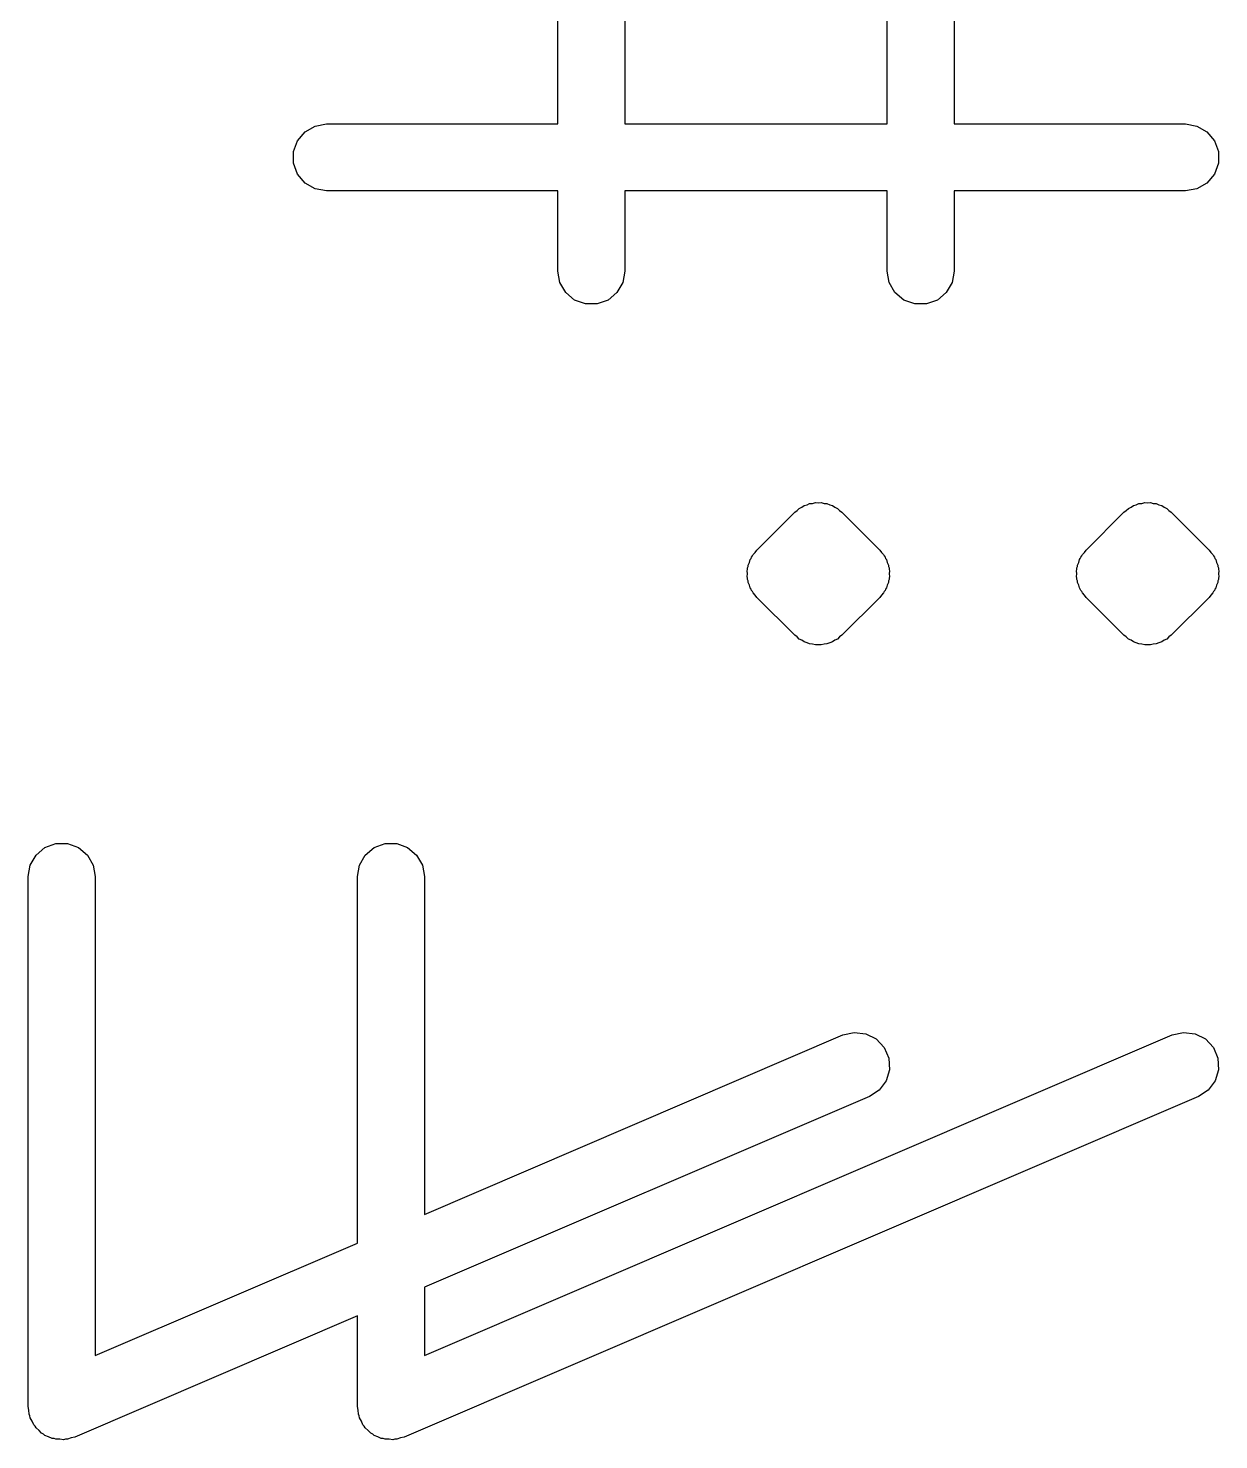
# Model space of a CAD drawing. Extents: x 7.9 to 72.3, y -91 to -26.2.
# Drawn here: x 56.185 to 57.993, y -50.251 to -48.108 of the extents above; entities that cross this region are included whole.
import ezdxf

# ---------------------------------------------------------------- set-up
doc = ezdxf.new("R2010")
doc.units = 0
doc.header["$MEASUREMENT"] = 0
doc.layers.add('BLACK', color=7, linetype='CONTINUOUS')

msp = doc.modelspace()

# ---------------------------------------------------------------- linework, layer by layer
at = {"layer": 'Black'}
for p, q in [((57.0912, -47.9331), (57.0912, -48.2535)), ((57.4896, -48.2535), (57.4896, -47.9311)), ((56.9896, -48.2535), (56.9896, -47.967)), ((57.5912, -47.9606), (57.5912, -48.2535)), ((56.6056, -48.2654), (56.6208, -48.2566)), ((56.6208, -48.2566), (56.6382, -48.2535)), ((56.6382, -48.2535), (56.9896, -48.2535)), ((57.0912, -48.2535), (57.4425, -48.2535)), ((57.4425, -48.2535), (57.4896, -48.2535)), ((57.5912, -48.2535), (57.9425, -48.2535)), ((57.9425, -48.2535), (57.9599, -48.2566)), ((57.9599, -48.2566), (57.9752, -48.2654)), ((56.5882, -48.2955), (56.5942, -48.2789)), ((56.5942, -48.2789), (56.6056, -48.2654)), ((57.9752, -48.2654), (57.9865, -48.2789)), ((57.9865, -48.2789), (57.9926, -48.2955)), ((56.5882, -48.3132), (56.5882, -48.2955)), ((57.9926, -48.2955), (57.9926, -48.3132)), ((56.5942, -48.3297), (56.5882, -48.3132)), ((57.9926, -48.3132), (57.9865, -48.3297)), ((56.6056, -48.3432), (56.5942, -48.3297)), ((56.6208, -48.3521), (56.6056, -48.3432)), ((57.9752, -48.3432), (57.9599, -48.3521)), ((57.9865, -48.3297), (57.9752, -48.3432)), ((56.6382, -48.3551), (56.6208, -48.3521)), ((56.9896, -48.3551), (56.6382, -48.3551)), ((56.9896, -48.4767), (56.9896, -48.3551)), ((57.1382, -48.3551), (57.0912, -48.3551)), ((57.0912, -48.3551), (57.0912, -48.4767)), ((57.4425, -48.3551), (57.1382, -48.3551)), ((57.4896, -48.3551), (57.4425, -48.3551)), ((57.4896, -48.4767), (57.4896, -48.3551)), ((57.9425, -48.3551), (57.5912, -48.3551)), ((57.5912, -48.3551), (57.5912, -48.4767)), ((57.9599, -48.3521), (57.9425, -48.3551)), ((56.9926, -48.4941), (56.9896, -48.4767)), ((57.0912, -48.4767), (57.0881, -48.4941)), ((57.4926, -48.4941), (57.4896, -48.4767)), ((57.5912, -48.4767), (57.5881, -48.4941)), ((57.0015, -48.5093), (56.9926, -48.4941)), ((57.015, -48.5207), (57.0015, -48.5093)), ((57.0793, -48.5093), (57.0658, -48.5207)), ((57.0881, -48.4941), (57.0793, -48.5093)), ((57.5015, -48.5093), (57.4926, -48.4941)), ((57.515, -48.5207), (57.5015, -48.5093)), ((57.5793, -48.5093), (57.5658, -48.5207)), ((57.5881, -48.4941), (57.5793, -48.5093)), ((57.0316, -48.5267), (57.015, -48.5207)), ((57.0492, -48.5267), (57.0316, -48.5267)), ((57.0658, -48.5207), (57.0492, -48.5267)), ((57.5316, -48.5267), (57.515, -48.5207)), ((57.5492, -48.5267), (57.5316, -48.5267)), ((57.5658, -48.5207), (57.5492, -48.5267)), ((57.356, -48.8372), (57.36, -48.8354)), ((57.36, -48.8354), (57.3636, -48.8328)), ((57.3636, -48.8328), (57.3679, -48.8317)), ((57.3679, -48.8317), (57.3719, -48.8298)), ((57.3719, -48.8298), (57.3764, -48.8294)), ((57.3764, -48.8294), (57.3807, -48.8283)), ((57.3807, -48.8283), (57.3851, -48.8286)), ((57.3851, -48.8286), (57.3895, -48.8283)), ((57.3895, -48.8283), (57.3938, -48.8294)), ((57.3938, -48.8294), (57.3982, -48.8298)), ((57.3982, -48.8298), (57.4023, -48.8317)), ((57.4023, -48.8317), (57.4066, -48.8328)), ((57.4066, -48.8328), (57.4102, -48.8354)), ((57.4102, -48.8354), (57.4142, -48.8372)), ((57.856, -48.8372), (57.86, -48.8354)), ((57.86, -48.8354), (57.8636, -48.8328)), ((57.8636, -48.8328), (57.8679, -48.8317)), ((57.8679, -48.8317), (57.8719, -48.8298)), ((57.8719, -48.8298), (57.8764, -48.8294)), ((57.8764, -48.8294), (57.8807, -48.8283)), ((57.8807, -48.8283), (57.8851, -48.8286)), ((57.8851, -48.8286), (57.8895, -48.8283)), ((57.8895, -48.8283), (57.8938, -48.8294)), ((57.8938, -48.8294), (57.8982, -48.8298)), ((57.8982, -48.8298), (57.9023, -48.8317)), ((57.9023, -48.8317), (57.9066, -48.8328)), ((57.9066, -48.8328), (57.9102, -48.8354)), ((57.9102, -48.8354), (57.9142, -48.8372)), ((57.2917, -48.9004), (57.3492, -48.8429)), ((57.3492, -48.8429), (57.3528, -48.8404)), ((57.3528, -48.8404), (57.356, -48.8372)), ((57.4142, -48.8372), (57.4174, -48.8404)), ((57.4174, -48.8404), (57.421, -48.8429)), ((57.421, -48.8429), (57.4785, -48.9004)), ((57.7917, -48.9004), (57.8492, -48.8429)), ((57.8492, -48.8429), (57.8528, -48.8404)), ((57.8528, -48.8404), (57.856, -48.8372)), ((57.9142, -48.8372), (57.9174, -48.8404)), ((57.9174, -48.8404), (57.921, -48.8429)), ((57.921, -48.8429), (57.9785, -48.9004)), ((57.2892, -48.904), (57.2917, -48.9004)), ((57.4785, -48.9004), (57.481, -48.904)), ((57.7892, -48.904), (57.7917, -48.9004)), ((57.9785, -48.9004), (57.981, -48.904)), ((57.2786, -48.9232), (57.2805, -48.9191)), ((57.2805, -48.9191), (57.2816, -48.9148)), ((57.2816, -48.9148), (57.2829, -48.913)), ((57.2829, -48.913), (57.2836, -48.9109)), ((57.2836, -48.9109), (57.2851, -48.9092)), ((57.2851, -48.9092), (57.286, -48.9072)), ((57.286, -48.9072), (57.2892, -48.904)), ((57.481, -48.904), (57.4842, -48.9072)), ((57.4842, -48.9072), (57.4851, -48.9092)), ((57.4851, -48.9092), (57.4865, -48.9109)), ((57.4865, -48.9109), (57.4873, -48.913)), ((57.4873, -48.913), (57.4886, -48.9148)), ((57.4886, -48.9148), (57.4897, -48.9191)), ((57.4897, -48.9191), (57.4916, -48.9232)), ((57.7786, -48.9232), (57.7805, -48.9191)), ((57.7805, -48.9191), (57.7816, -48.9148)), ((57.7816, -48.9148), (57.7829, -48.913)), ((57.7829, -48.913), (57.7836, -48.9109)), ((57.7836, -48.9109), (57.7851, -48.9092)), ((57.7851, -48.9092), (57.786, -48.9072)), ((57.786, -48.9072), (57.7892, -48.904)), ((57.981, -48.904), (57.9842, -48.9072)), ((57.9842, -48.9072), (57.9851, -48.9092)), ((57.9851, -48.9092), (57.9865, -48.9109)), ((57.9865, -48.9109), (57.9873, -48.913)), ((57.9873, -48.913), (57.9886, -48.9148)), ((57.9886, -48.9148), (57.9897, -48.9191)), ((57.9897, -48.9191), (57.9916, -48.9232)), ((57.277, -48.9319), (57.2776, -48.9297)), ((57.2774, -48.9363), (57.277, -48.9319)), ((57.277, -48.9407), (57.2774, -48.9363)), ((57.2776, -48.9429), (57.277, -48.9407)), ((57.2776, -48.9275), (57.2784, -48.9254)), ((57.2776, -48.9297), (57.2776, -48.9275)), ((57.2776, -48.9451), (57.2776, -48.9429)), ((57.2784, -48.9254), (57.2786, -48.9232)), ((57.4916, -48.9232), (57.4918, -48.9254)), ((57.4918, -48.9254), (57.4926, -48.9275)), ((57.4926, -48.9275), (57.4926, -48.9297)), ((57.4926, -48.9297), (57.4932, -48.9319)), ((57.4932, -48.9407), (57.4926, -48.9429)), ((57.4926, -48.9429), (57.4926, -48.9451)), ((57.4932, -48.9319), (57.4928, -48.9363)), ((57.4928, -48.9363), (57.4932, -48.9407)), ((57.777, -48.9319), (57.7776, -48.9297)), ((57.7774, -48.9363), (57.777, -48.9319)), ((57.777, -48.9407), (57.7774, -48.9363)), ((57.7776, -48.9429), (57.777, -48.9407)), ((57.7776, -48.9275), (57.7784, -48.9254)), ((57.7776, -48.9297), (57.7776, -48.9275)), ((57.7776, -48.9451), (57.7776, -48.9429)), ((57.7784, -48.9254), (57.7786, -48.9232)), ((57.9916, -48.9232), (57.9918, -48.9254)), ((57.9918, -48.9254), (57.9926, -48.9275)), ((57.9926, -48.9275), (57.9926, -48.9297)), ((57.9926, -48.9297), (57.9932, -48.9319)), ((57.9932, -48.9407), (57.9926, -48.9429)), ((57.9926, -48.9429), (57.9926, -48.9451)), ((57.9932, -48.9319), (57.9928, -48.9363)), ((57.9928, -48.9363), (57.9932, -48.9407)), ((57.2784, -48.9472), (57.2776, -48.9451)), ((57.2786, -48.9495), (57.2784, -48.9472)), ((57.2805, -48.9535), (57.2786, -48.9495)), ((57.2816, -48.9578), (57.2805, -48.9535)), ((57.2829, -48.9596), (57.2816, -48.9578)), ((57.2836, -48.9617), (57.2829, -48.9596)), ((57.2851, -48.9634), (57.2836, -48.9617)), ((57.286, -48.9654), (57.2851, -48.9634)), ((57.4851, -48.9634), (57.4842, -48.9654)), ((57.4865, -48.9617), (57.4851, -48.9634)), ((57.4873, -48.9596), (57.4865, -48.9617)), ((57.4886, -48.9578), (57.4873, -48.9596)), ((57.4897, -48.9535), (57.4886, -48.9578)), ((57.4916, -48.9495), (57.4897, -48.9535)), ((57.4918, -48.9472), (57.4916, -48.9495)), ((57.4926, -48.9451), (57.4918, -48.9472)), ((57.7784, -48.9472), (57.7776, -48.9451)), ((57.7786, -48.9495), (57.7784, -48.9472)), ((57.7805, -48.9535), (57.7786, -48.9495)), ((57.7816, -48.9578), (57.7805, -48.9535)), ((57.7829, -48.9596), (57.7816, -48.9578)), ((57.7836, -48.9617), (57.7829, -48.9596)), ((57.7851, -48.9634), (57.7836, -48.9617)), ((57.786, -48.9654), (57.7851, -48.9634)), ((57.9851, -48.9634), (57.9842, -48.9654)), ((57.9865, -48.9617), (57.9851, -48.9634)), ((57.9873, -48.9596), (57.9865, -48.9617)), ((57.9886, -48.9578), (57.9873, -48.9596)), ((57.9897, -48.9535), (57.9886, -48.9578)), ((57.9916, -48.9495), (57.9897, -48.9535)), ((57.9918, -48.9472), (57.9916, -48.9495)), ((57.9926, -48.9451), (57.9918, -48.9472)), ((57.2892, -48.9686), (57.286, -48.9654)), ((57.2917, -48.9722), (57.2892, -48.9686)), ((57.3492, -49.0297), (57.2917, -48.9722)), ((57.4785, -48.9722), (57.421, -49.0297)), ((57.481, -48.9686), (57.4785, -48.9722)), ((57.4842, -48.9654), (57.481, -48.9686)), ((57.7892, -48.9686), (57.786, -48.9654)), ((57.7917, -48.9722), (57.7892, -48.9686)), ((57.8492, -49.0297), (57.7917, -48.9722)), ((57.9785, -48.9722), (57.921, -49.0297)), ((57.981, -48.9686), (57.9785, -48.9722)), ((57.9842, -48.9654), (57.981, -48.9686)), ((57.3528, -49.0322), (57.3492, -49.0297)), ((57.356, -49.0354), (57.3528, -49.0322)), ((57.36, -49.0373), (57.356, -49.0354)), ((57.3636, -49.0398), (57.36, -49.0373)), ((57.3679, -49.041), (57.3636, -49.0398)), ((57.3719, -49.0428), (57.3679, -49.041)), ((57.3764, -49.0432), (57.3719, -49.0428)), ((57.3807, -49.0444), (57.3764, -49.0432)), ((57.3851, -49.044), (57.3807, -49.0444)), ((57.3895, -49.0444), (57.3851, -49.044)), ((57.3938, -49.0432), (57.3895, -49.0444)), ((57.3982, -49.0428), (57.3938, -49.0432)), ((57.4023, -49.041), (57.3982, -49.0428)), ((57.4066, -49.0398), (57.4023, -49.041)), ((57.4102, -49.0373), (57.4066, -49.0398)), ((57.4142, -49.0354), (57.4102, -49.0373)), ((57.4174, -49.0322), (57.4142, -49.0354)), ((57.421, -49.0297), (57.4174, -49.0322)), ((57.8528, -49.0322), (57.8492, -49.0297)), ((57.856, -49.0354), (57.8528, -49.0322)), ((57.86, -49.0373), (57.856, -49.0354)), ((57.8636, -49.0398), (57.86, -49.0373)), ((57.8679, -49.041), (57.8636, -49.0398)), ((57.8719, -49.0428), (57.8679, -49.041)), ((57.8764, -49.0432), (57.8719, -49.0428)), ((57.8807, -49.0444), (57.8764, -49.0432)), ((57.8851, -49.044), (57.8807, -49.0444)), ((57.8895, -49.0444), (57.8851, -49.044)), ((57.8938, -49.0432), (57.8895, -49.0444)), ((57.8982, -49.0428), (57.8938, -49.0432)), ((57.9023, -49.041), (57.8982, -49.0428)), ((57.9066, -49.0398), (57.9023, -49.041)), ((57.9102, -49.0373), (57.9066, -49.0398)), ((57.9142, -49.0354), (57.9102, -49.0373)), ((57.9174, -49.0322), (57.9142, -49.0354)), ((57.921, -49.0297), (57.9174, -49.0322)), ((56.2106, -49.3519), (56.2272, -49.3459)), ((56.2272, -49.3459), (56.2449, -49.3459)), ((56.2449, -49.3459), (56.2614, -49.3519)), ((56.7106, -49.3519), (56.7272, -49.3459)), ((56.7272, -49.3459), (56.7449, -49.3459)), ((56.7449, -49.3459), (56.7614, -49.3519)), ((56.1883, -49.3786), (56.1971, -49.3633)), ((56.1971, -49.3633), (56.2106, -49.3519)), ((56.2614, -49.3519), (56.275, -49.3633)), ((56.275, -49.3633), (56.2838, -49.3786)), ((56.6883, -49.3786), (56.6971, -49.3633)), ((56.6971, -49.3633), (56.7106, -49.3519)), ((56.7614, -49.3519), (56.775, -49.3633)), ((56.775, -49.3633), (56.7838, -49.3786)), ((56.1852, -49.3959), (56.1883, -49.3786)), ((56.2838, -49.3786), (56.2868, -49.3959)), ((56.6852, -49.3959), (56.6883, -49.3786)), ((56.7838, -49.3786), (56.7868, -49.3959)), ((56.1852, -50.2003), (56.1852, -49.3959)), ((56.2868, -49.3959), (56.2868, -50.1232)), ((56.6852, -49.9525), (56.6852, -49.3959)), ((56.7868, -49.3959), (56.7868, -49.9089)), ((56.7868, -49.9089), (57.4225, -49.6365)), ((56.7868, -50.1232), (57.9225, -49.6365)), ((57.4225, -49.6365), (57.4397, -49.6325)), ((57.4397, -49.6325), (57.4572, -49.6346)), ((57.4572, -49.6346), (57.473, -49.6425)), ((57.473, -49.6425), (57.4851, -49.6554)), ((57.9225, -49.6365), (57.9397, -49.6325)), ((57.9397, -49.6325), (57.9572, -49.6346)), ((57.9572, -49.6346), (57.973, -49.6425)), ((57.973, -49.6425), (57.9851, -49.6554)), ((57.4851, -49.6554), (57.492, -49.6716)), ((57.492, -49.6716), (57.493, -49.6892)), ((57.9851, -49.6554), (57.992, -49.6716)), ((57.992, -49.6716), (57.993, -49.6892)), ((57.493, -49.6892), (57.4879, -49.7061)), ((57.993, -49.6892), (57.9879, -49.7061)), ((57.4879, -49.7061), (57.4773, -49.7202)), ((57.9879, -49.7061), (57.9773, -49.7202)), ((57.9626, -49.7299), (56.7561, -50.247)), ((57.4626, -49.7299), (56.7868, -50.0195)), ((57.4773, -49.7202), (57.4626, -49.7299)), ((57.9773, -49.7202), (57.9626, -49.7299)), ((56.2868, -50.1232), (56.6852, -49.9525)), ((56.7868, -50.0195), (56.7868, -50.1232)), ((56.6852, -50.063), (56.2561, -50.247)), ((56.6852, -50.2003), (56.6852, -50.063)), ((56.1863, -50.206), (56.1852, -50.2003)), ((56.1866, -50.2119), (56.1863, -50.206)), ((56.6863, -50.206), (56.6852, -50.2003)), ((56.6866, -50.2119), (56.6863, -50.206)), ((56.1878, -50.2146), (56.1866, -50.2119)), ((56.1883, -50.2176), (56.1878, -50.2146)), ((56.1912, -50.2227), (56.1883, -50.2176)), ((56.1935, -50.2281), (56.1912, -50.2227)), ((56.1956, -50.2303), (56.1935, -50.2281)), ((56.6878, -50.2146), (56.6866, -50.2119)), ((56.6883, -50.2176), (56.6878, -50.2146)), ((56.6912, -50.2227), (56.6883, -50.2176)), ((56.6935, -50.2281), (56.6912, -50.2227)), ((56.6956, -50.2303), (56.6935, -50.2281)), ((56.1971, -50.2329), (56.1956, -50.2303)), ((56.2016, -50.2367), (56.1971, -50.2329)), ((56.2056, -50.2409), (56.2016, -50.2367)), ((56.2083, -50.2423), (56.2056, -50.2409)), ((56.2106, -50.2443), (56.2083, -50.2423)), ((56.2161, -50.2463), (56.2106, -50.2443)), ((56.2214, -50.2489), (56.2161, -50.2463)), ((56.2244, -50.2493), (56.2214, -50.2489)), ((56.2272, -50.2503), (56.2244, -50.2493)), ((56.2331, -50.2503), (56.2272, -50.2503)), ((56.2389, -50.251), (56.2331, -50.2503)), ((56.2418, -50.2503), (56.2389, -50.251)), ((56.2449, -50.2503), (56.2418, -50.2503)), ((56.2504, -50.2483), (56.2449, -50.2503)), ((56.2561, -50.247), (56.2504, -50.2483)), ((56.6971, -50.2329), (56.6956, -50.2303)), ((56.7016, -50.2367), (56.6971, -50.2329)), ((56.7056, -50.2409), (56.7016, -50.2367)), ((56.7083, -50.2423), (56.7056, -50.2409)), ((56.7106, -50.2443), (56.7083, -50.2423)), ((56.7161, -50.2463), (56.7106, -50.2443)), ((56.7214, -50.2489), (56.7161, -50.2463)), ((56.7244, -50.2493), (56.7214, -50.2489)), ((56.7272, -50.2503), (56.7244, -50.2493)), ((56.7331, -50.2503), (56.7272, -50.2503)), ((56.7389, -50.251), (56.7331, -50.2503)), ((56.7418, -50.2503), (56.7389, -50.251)), ((56.7449, -50.2503), (56.7418, -50.2503)), ((56.7504, -50.2483), (56.7449, -50.2503)), ((56.7561, -50.247), (56.7504, -50.2483))]:
    msp.add_line(p, q, dxfattribs=at)

doc.saveas('drawing.dxf')
